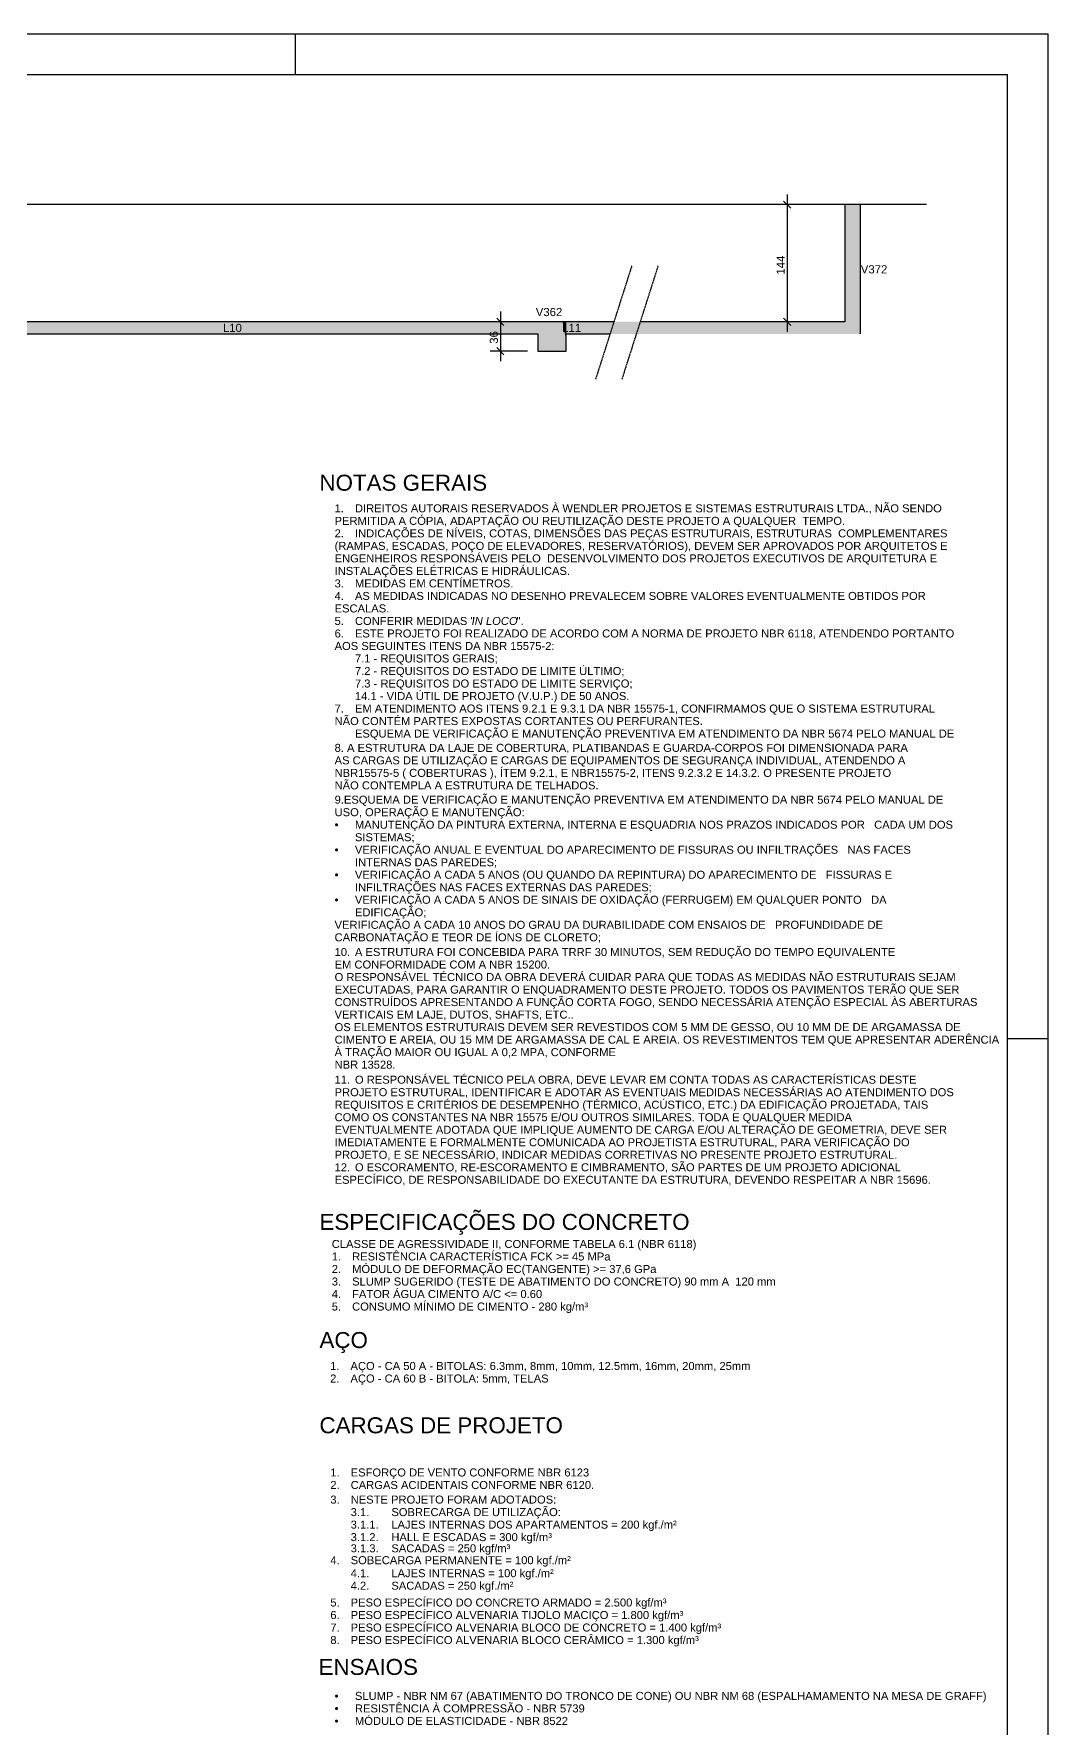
# Model space of a CAD drawing. Extents: x 37185 to 43130, y -8135 to -3930.
# Drawn here: x 41883 to 43130, y -6013 to -3930 of the extents above; entities that cross this region are included whole.
import ezdxf

# ---------------------------------------------------------------- set-up
doc = ezdxf.new("R2010")
doc.units = 0
doc.header["$MEASUREMENT"] = 0
doc.linetypes.add('ESTILO_TQS_0001', pattern=[1, 0.7, -0.3])
for name, color, linetype in [('52', 3, 'CONTINUOUS'), ('68', 4, 'CONTINUOUS'), ('74', 2, 'CONTINUOUS'), ('75', 9, 'CONTINUOUS'), ('95', 7, 'CONTINUOUS'), ('96', 252, 'CONTINUOUS')]:
    doc.layers.add(name, color=color, linetype=linetype)
doc.layers.add('WP_NOTAS', color=2, linetype='CONTINUOUS', lineweight=9)
doc.layers.add('WP_TÍTULO DE VISTA', color=3, linetype='CONTINUOUS', lineweight=9)
doc.styles.add('Arial', font='arial.ttf', dxfattribs={"height": 7.5})
doc.styles.add('Arial_12', font='arial.ttf', dxfattribs={"height": 0.393413})
doc.styles.add('Arial_8', font='arial.ttf', dxfattribs={"height": 0.16875})
doc.styles.add('TQS_ARIAL', font='arial.ttf')

msp = doc.modelspace()

# ---------------------------------------------------------------- linework, layer by layer
at = {"layer": '52', "linetype": 'Continuous'}
for points in [[(42898.81514, -4140.32001), (42892.90959, -4140.32001), (42879.81514, -4140.32001)], [(42879.81514, -4140.32001), (42879.81514, -4189.74026), (42879.81514, -4231.49616), (42879.81514, -4284.32001)], [(42898.81514, -4299.32001), (42898.81514, -4249.89971), (42898.81514, -4208.14386), (42898.81514, -4140.32001)], [(42595.88736, -4284.32001), (42537.34064, -4284.32001), (42532.91759, -4284.32001), (42502.34064, -4284.32001), (41953.72649, -4284.32001), (41758.34064, -4284.32001), (41753.91759, -4284.32001), (41723.34064, -4284.32001), (41705.42474, -4284.32001), (41681.34029, -4284.32001)], [(42879.81514, -4284.32001), (42711.98024, -4284.32001), (42628.18849, -4284.32001)], [(41758.34064, -4299.32001), (41989.59024, -4299.32001), (42184.97614, -4299.32001), (42502.34064, -4299.32001)], [(42502.34064, -4299.32001), (42502.34064, -4304.96366), (42502.34064, -4320.32001)], [(42537.34064, -4320.32001), (42537.34064, -4309.13051), (42537.34064, -4299.67636), (42537.34064, -4299.32001)], [(42537.34064, -4299.32001), (42591.09942, -4299.32001)], [(42502.34064, -4320.32001), (42513.21929, -4320.32001), (42522.41289, -4320.32001), (42532.91759, -4320.32001), (42533.92809, -4320.32001), (42537.34064, -4320.32001)]]:
    msp.add_lwpolyline(points, dxfattribs=at)
at = {"layer": '68', "linetype": 'ESTILO_TQS_0001'}
for p, q in [((42617.86779, -4215.45821), (42573.36484, -4354.88016)), ((42650.16894, -4215.45821), (42605.66594, -4354.88016))]:
    msp.add_line(p, q, dxfattribs=at)
msp.add_lwpolyline([(42979.94304, -4140.32001), (40640.92559, -4140.32001)], dxfattribs=at)
at = {"layer": '75', "linetype": 'Continuous'}
for p, q in [((42867.31514, -4140.32001), (42796.27919, -4140.32001)), ((42804.35974, -4135.90056), (42813.19859, -4144.73941)), ((42808.77919, -4127.82001), (42808.77919, -4296.82001)), ((42879.81514, -4140.32001), (42879.81514, -4140.32001)), ((42456.38609, -4284.32001), (42443.81109, -4284.32001)), ((42451.89169, -4279.90056), (42460.73049, -4288.73941)), ((42456.31109, -4271.82001), (42456.31109, -4332.82001)), ((42468.88609, -4284.32001), (42468.88609, -4284.32001)), ((42828.96444, -4284.32001), (42796.27919, -4284.32001)), ((42804.35974, -4279.90056), (42813.19859, -4288.73941)), ((42841.46444, -4284.32001), (42841.46444, -4284.32001)), ((42489.84064, -4320.32001), (42443.81109, -4320.32001)), ((42451.89169, -4315.90056), (42460.73049, -4324.73941)), ((42502.34064, -4320.32001), (42502.34064, -4320.32001))]:
    msp.add_line(p, q, dxfattribs=at)
at = {"layer": '95', "linetype": 'Continuous'}
for p, q in [((37184.54454, -3930.36966), (43129.54464, -3930.36966)), ((42204.54464, -3980.36966), (42204.54464, -3930.36966)), ((43129.54464, -8135.36956), (43129.54464, -3930.36966)), ((37309.54454, -3980.36966), (43079.54464, -3980.36966)), ((43079.54464, -8085.36956), (43079.54464, -3980.36966)), ((43079.54464, -5165.36946), (43129.54464, -5165.36946))]:
    msp.add_line(p, q, dxfattribs=at)
at = {"layer": '96', "linetype": 'Continuous'}
for points in [[(42892.90959, -4140.32001), (42879.81514, -4140.32001), (42879.81514, -4189.74026)], [(42892.90959, -4140.32001), (42879.81514, -4189.74026), (42892.90959, -4140.32001)], [(42892.90959, -4140.32001), (42879.81514, -4189.74026), (42879.81514, -4231.49616)], [(42892.90959, -4140.32001), (42879.81514, -4231.49616), (42892.90959, -4140.32001)], [(42892.90959, -4140.32001), (42879.81514, -4231.49616), (42879.81514, -4299.32001)], [(42892.90959, -4140.32001), (42879.81514, -4299.32001), (42892.90959, -4140.32001)], [(42892.90959, -4140.32001), (42879.81514, -4299.32001), (42887.91989, -4299.32001)], [(42892.90959, -4140.32001), (42887.91989, -4299.32001), (42892.90959, -4140.32001)], [(42892.90959, -4140.32001), (42887.91989, -4299.32001), (42893.82544, -4299.32001)], [(42892.90959, -4140.32001), (42893.82544, -4299.32001), (42892.90959, -4140.32001)], [(42892.90959, -4140.32001), (42893.82544, -4299.32001), (42898.81514, -4299.32001)], [(42892.90959, -4140.32001), (42898.81514, -4299.32001), (42892.90959, -4140.32001)], [(42892.90959, -4140.32001), (42898.81514, -4299.32001), (42898.81514, -4249.89971)], [(42892.90959, -4140.32001), (42898.81514, -4249.89971), (42892.90959, -4140.32001)], [(42892.90959, -4140.32001), (42898.81514, -4249.89971), (42898.81514, -4208.14386)], [(42892.90959, -4140.32001), (42898.81514, -4208.14386), (42892.90959, -4140.32001)], [(42892.90959, -4140.32001), (42898.81514, -4208.14386), (42898.81514, -4140.32001)], [(42892.90959, -4140.32001), (42898.81514, -4140.32001), (42892.90959, -4140.32001)], [(41953.72649, -4284.32001), (41758.34064, -4284.32001), (41758.34064, -4288.98231)], [(41953.72649, -4284.32001), (41758.34064, -4288.98231), (41953.72649, -4284.32001)], [(41953.72649, -4284.32001), (41758.34064, -4288.98231), (41758.34064, -4292.92151)], [(41953.72649, -4284.32001), (41758.34064, -4292.92151), (41953.72649, -4284.32001)], [(41953.72649, -4284.32001), (41758.34064, -4292.92151), (41758.34064, -4299.32001)], [(41953.72649, -4284.32001), (41758.34064, -4299.32001), (41953.72649, -4284.32001)], [(41953.72649, -4284.32001), (41758.34064, -4299.32001), (41989.59024, -4299.32001)], [(41953.72649, -4284.32001), (41989.59024, -4299.32001), (41953.72649, -4284.32001)], [(41953.72649, -4284.32001), (41989.59024, -4299.32001), (42184.97614, -4299.32001)], [(41953.72649, -4284.32001), (42184.97614, -4299.32001), (41953.72649, -4284.32001)], [(41953.72649, -4284.32001), (42184.97614, -4299.32001), (42502.34064, -4299.32001)], [(41953.72649, -4284.32001), (42502.34064, -4299.32001), (41953.72649, -4284.32001)], [(41953.72649, -4284.32001), (42502.34064, -4299.32001), (42502.34064, -4294.65771)], [(41953.72649, -4284.32001), (42502.34064, -4294.65771), (41953.72649, -4284.32001)], [(41953.72649, -4284.32001), (42502.34064, -4294.65771), (42502.34064, -4290.71846)], [(41953.72649, -4284.32001), (42502.34064, -4290.71846), (41953.72649, -4284.32001)], [(41953.72649, -4284.32001), (42502.34064, -4290.71846), (42502.34064, -4284.32001)], [(41953.72649, -4284.32001), (42502.34064, -4284.32001), (41953.72649, -4284.32001)], [(42532.91759, -4284.32001), (42502.34064, -4284.32001), (42502.34064, -4295.50951)], [(42532.91759, -4284.32001), (42502.34064, -4295.50951), (42532.91759, -4284.32001)], [(42532.91759, -4284.32001), (42502.34064, -4295.50951), (42502.34064, -4304.96366)], [(42532.91759, -4284.32001), (42502.34064, -4304.96366), (42532.91759, -4284.32001)], [(42532.91759, -4284.32001), (42502.34064, -4304.96366), (42502.34064, -4320.32001)], [(42532.91759, -4284.32001), (42502.34064, -4320.32001), (42532.91759, -4284.32001)], [(42532.91759, -4284.32001), (42502.34064, -4320.32001), (42513.21929, -4320.32001)], [(42532.91759, -4284.32001), (42513.21929, -4320.32001), (42532.91759, -4284.32001)], [(42532.91759, -4284.32001), (42513.21929, -4320.32001), (42522.41289, -4320.32001)], [(42532.91759, -4284.32001), (42522.41289, -4320.32001), (42532.91759, -4284.32001)], [(42532.91759, -4284.32001), (42522.41289, -4320.32001), (42532.91759, -4320.32001)], [(42532.91759, -4284.32001), (42532.91759, -4320.32001), (42532.91759, -4284.32001)], [(42532.91759, -4284.32001), (42532.91759, -4320.32001), (42533.92809, -4320.32001)], [(42532.91759, -4284.32001), (42533.92809, -4320.32001), (42532.91759, -4284.32001)], [(42532.91759, -4284.32001), (42533.92809, -4320.32001), (42537.34064, -4320.32001)], [(42532.91759, -4284.32001), (42537.34064, -4320.32001), (42532.91759, -4284.32001)], [(42532.91759, -4284.32001), (42537.34064, -4320.32001), (42537.34064, -4309.13051)], [(42532.91759, -4284.32001), (42537.34064, -4309.13051), (42532.91759, -4284.32001)], [(42532.91759, -4284.32001), (42537.34064, -4309.13051), (42537.34064, -4299.67636)], [(42532.91759, -4284.32001), (42537.34064, -4299.67636), (42532.91759, -4284.32001)], [(42532.91759, -4284.32001), (42537.34064, -4299.67636), (42537.34064, -4284.32001)], [(42532.91759, -4284.32001), (42537.34064, -4284.32001), (42532.91759, -4284.32001)], [(42711.98024, -4284.32001), (42537.34064, -4284.32001), (42537.34064, -4288.98231)], [(42711.98024, -4284.32001), (42537.34064, -4288.98231), (42711.98024, -4284.32001)], [(42711.98024, -4284.32001), (42537.34064, -4288.98231), (42537.34064, -4292.92151)], [(42711.98024, -4284.32001), (42537.34064, -4292.92151), (42711.98024, -4284.32001)], [(42711.98024, -4284.32001), (42537.34064, -4292.92151), (42537.34064, -4299.32001)], [(42711.98024, -4284.32001), (42537.34064, -4299.32001), (42711.98024, -4284.32001)], [(42711.98024, -4284.32001), (42537.34064, -4299.32001), (42744.03594, -4299.32001)], [(42711.98024, -4284.32001), (42744.03594, -4299.32001), (42596.14879, -4299.32001)], [(42711.98024, -4284.32001), (42596.14879, -4299.32001), (42711.98024, -4284.32001)], [(42711.98024, -4284.32001), (42596.14879, -4299.32001), (42879.81514, -4299.32001)], [(42711.98024, -4284.32001), (42744.03594, -4299.32001), (42711.98024, -4284.32001)], [(42711.98024, -4284.32001), (42879.81514, -4299.32001), (42711.98024, -4284.32001)], [(42711.98024, -4284.32001), (42879.81514, -4299.32001), (42879.81514, -4294.65771)], [(42711.98024, -4284.32001), (42879.81514, -4294.65771), (42711.98024, -4284.32001)], [(42711.98024, -4284.32001), (42879.81514, -4294.65771), (42879.81514, -4290.71846)], [(42711.98024, -4284.32001), (42879.81514, -4290.71846), (42711.98024, -4284.32001)], [(42711.98024, -4284.32001), (42879.81514, -4290.71846), (42879.81514, -4284.32001)], [(42711.98024, -4284.32001), (42879.81514, -4284.32001), (42711.98024, -4284.32001)]]:
    msp.add_solid(points, dxfattribs=at)

# ---------------------------------------------------------------- texts
at = {"layer": '74', "linetype": 'Continuous', "style": 'TQS_ARIAL'}
for s, p in [('V372', (42899.31514, -4224.82001)), ('V362', (42499.84064, -4277.32001)), ('L10', (42115.34064, -4296.82001)), ('L11', (42532.31449, -4296.82001))]:
    msp.add_text(s, height=10, dxfattribs=at).set_placement(p)
at = {"layer": '75', "linetype": 'Continuous', "style": 'TQS_ARIAL'}
for s, p in [('144', (42805.77919, -4226.32001)), ('36', (42453.31109, -4311.32001))]:
    msp.add_text(s, height=10, rotation=90, dxfattribs=at).set_placement(p)
at = {"layer": 'WP_NOTAS', "attachment_point": 1, "line_spacing_factor": 0.938532, "style": 'Arial'}
for s, insert, char_height, width in [('1.', (42252.58577, -4508.71471), 9.835329, 13.436573), ('DIREITOS AUTORAIS RESERVADOS À WENDLER PROJETOS E SISTEMAS ESTRUTURAIS LTDA., NÃO SENDO', (42277.58577, -4508.71471), 9.8353293, 865.2063565), ('2.', (42252.58577, -4539.48394), 9.835329, 13.436573), ('PERMITIDA A CÓPIA, ADAPTAÇÃO OU REUTILIZAÇÃO DESTE PROJETO A QUALQUER  TEMPO.', (42252.58577, -4524.09933), 9.8353293, 735.3800092), ('INDICAÇÕES DE NÍVEIS, COTAS, DIMENSÕES DAS PEÇAS ESTRUTURAIS, ESTRUTURAS  COMPLEMENTARES', (42277.58577, -4539.48394), 9.8353293, 853.0408107), ('(RAMPAS, ESCADAS, POÇO DE ELEVADORES, RESERVATÓRIOS), DEVEM SER APROVADOS POR ARQUITETOS E', (42252.58577, -4554.86856), 9.8353293, 882.8191617), ('ENGENHEIROS RESPONSÁVEIS PELO  DESENVOLVIMENTO DOS PROJETOS EXECUTIVOS DE ARQUITETURA E', (42252.58577, -4570.25317), 9.8353293, 867.7484109), ('3.', (42252.58577, -4601.0224), 9.835329, 13.436573), ('INSTALAÇÕES ELÉTRICAS E HIDRÁULICAS.', (42252.58577, -4585.63779), 9.8353293, 339.0011055), ('MEDIDAS EM CENTÍMETROS.', (42277.58577, -4601.0224), 9.8353293, 227.6954399), ('4.', (42252.58577, -4616.40702), 9.835329, 13.436573), ('AS MEDIDAS INDICADAS NO DESENHO PREVALECEM SOBRE VALORES EVENTUALMENTE OBTIDOS POR', (42277.58577, -4616.40702), 9.8353293, 821.4467066), ('ESCALAS.', (42252.58577, -4631.79163), 9.835329, 78.6221096), ('5.', (42252.58577, -4647.17625), 9.835329, 13.436573), ('6.', (42252.58577, -4662.56087), 9.835329, 13.436573), ('CONFERIR MEDIDAS "', (42277.58577, -4647.17625), 9.8353293, 172.1333947), ('ESTE PROJETO FOI REALIZADO DE ACORDO COM A NORMA DE PROJETO NBR 6118, ATENDENDO PORTANTO', (42277.58577, -4662.56087), 9.8353293, 863.2090281), ('\\fArial|b0|i1|c0|p34|;IN LOCO', (42421.03027, -4647.17625), 9.8353293, 66.2749885), ('".', (42476.25942, -4647.17625), 9.835329, 10.3497927), ('AOS SEGUINTES ITENS DA NBR 15575-2:', (42252.58577, -4677.94548), 9.8353293, 316.6673422), ('7.1 - REQUISITOS GERAIS;', (42277.58577, -4693.3301), 9.8353293, 206.0879779), ('7.2 - REQUISITOS DO ESTADO DE LIMITE ÚLTIMO;', (42277.58577, -4708.71471), 9.8353293, 388.3895901), ('7.3 - REQUISITOS DO ESTADO DE LIMITE SERVIÇO;', (42277.58577, -4724.09933), 9.8353293, 400.1919853), ('14.1 - VIDA ÚTIL DE PROJETO (V.U.P.) DE 50 ANOS.', (42277.58577, -4739.48394), 9.8353293, 396.1973284), ('7.', (42252.58577, -4754.86856), 9.835329, 13.436573), ('NÃO CONTÉM PARTES EXPOSTAS CORTANTES OU PERFURANTES.', (42252.58577, -4770.25317), 9.8353293, 530.1999079), ('EM ATENDIMENTO AOS ITENS 9.2.1 E 9.3.1 DA NBR 15575-1, CONFIRMAMOS QUE O SISTEMA ESTRUTURAL', (42277.58577, -4754.86856), 9.8353293, 834.8832796), ('ESQUEMA DE VERIFICAÇÃO E MANUTENÇÃO PREVENTIVA EM ATENDIMENTO DA NBR 5674 PELO MANUAL DE', (42277.58577, -4785.63779), 9.8353293, 862.3011515), ('8. A ESTRUTURA DA LAJE DE COBERTURA, PLATIBANDAS E GUARDA-CORPOS FOI DIMENSIONADA PARA', (42252.58577, -4803.16521), 9.8353293, 825.804514), ('AS CARGAS DE UTILIZAÇÃO E CARGAS DE EQUIPAMENTOS DE SEGURANÇA INDIVIDUAL, ATENDENDO A', (42252.58577, -4818.54983), 9.8353293, 822.1730078), ('NBR15575-5 ( COBERTURAS ), ÍTEM 9.2.1, E NBR15575-2, ITENS 9.2.3.2 E 14.3.2. O PRESENTE PROJETO', (42252.58577, -4833.93444), 9.8353293, 801.836573), ('NÃO CONTEMPLA A ESTRUTURA DE TELHADOS.', (42252.58577, -4849.31906), 9.8353293, 379.8555504), ('9.ESQUEMA DE VERIFICAÇÃO E MANUTENÇÃO PREVENTIVA EM ATENDIMENTO DA NBR 5674 PELO MANUAL DE', (42252.58577, -4866.89611), 9.8353293, 1127.4030216), ('USO, OPERAÇÃO E MANUTENÇÃO:', (42252.58577, -4882.28073), 9.8353293, 273.6339936), ('•', (42252.58577, -4897.66534), 9.83533, 5.6288346), ('SISTEMAS;', (42277.58577, -4913.04996), 9.835329, 85.7035468), ('MANUTENÇÃO DA PINTURA EXTERNA, INTERNA E ESQUADRIA NOS PRAZOS INDICADOS POR   CADA UM DOS', (42277.58577, -4897.66534), 9.8353293, 861.7564256), ('•', (42252.58577, -4928.43457), 9.83533, 5.6288346), ('VERIFICAÇÃO ANUAL E EVENTUAL DO APARECIMENTO DE FISSURAS OU INFILTRAÇÕES   NAS FACES', (42277.58577, -4928.43457), 9.8353293, 800.5655458), ('VERIFICAÇÃO A CADA 5 ANOS (OU QUANDO DA REPINTURA) DO APARECIMENTO DE   FISSURAS E', (42277.58577, -4959.2038), 9.8353293, 774.2371257), ('INTERNAS DAS PAREDES;', (42277.58577, -4943.81919), 9.8353293, 204.8169507), ('•', (42252.58577, -4959.2038), 9.83533, 5.6288346), ('INFILTRAÇÕES NAS FACES EXTERNAS DAS PAREDES;', (42277.58577, -4974.58842), 9.8353293, 427.6098572), ('•', (42252.58577, -4989.97303), 9.83533, 5.6288346), ('VERIFICAÇÃO A CADA 5 ANOS DE SINAIS DE OXIDAÇÃO (FERRUGEM) EM QUALQUER PONTO   DA', (42277.58577, -4989.97303), 9.8353293, 766.2478121), ('VERIFICAÇÃO A CADA 10 ANOS DO GRAU DA DURABILIDADE COM ENSAIOS DE   PROFUNDIDADE DE', (42252.58577, -5020.74227), 9.8353293, 790.2157531), ('EDIFICAÇÃO;', (42277.58577, -5005.35765), 9.8353293, 102.9532013), ('CARBONATAÇÃO E TEOR DE ÍONS DE CLORETO;', (42252.58577, -5036.12688), 9.8353293, 383.8502073), ('10.', (42252.58577, -5054.18871), 9.835329, 22.3337632), ('A ESTRUTURA FOI CONCEBIDA PARA TRRF 30 MINUTOS, SEM REDUÇÃO DO TEMPO EQUIVALENTE', (42277.58577, -5054.18871), 9.8353293, 919.4973745), ('EM CONFORMIDADE COM A NBR 15200.', (42252.58577, -5069.57333), 9.8353293, 624.6190696), ('O RESPONSÁVEL TÉCNICO DA OBRA DEVERÁ CUIDAR PARA QUE TODAS AS MEDIDAS NÃO ESTRUTURAIS SEJAM', (42252.58577, -5084.95794), 9.8353293, 894.4399816), ('EXECUTADAS, PARA GARANTIR O ENQUADRAMENTO DESTE PROJETO. TODOS OS PAVIMENTOS TERÃO QUE SER', (42252.58577, -5100.34256), 9.8353293, 899.8872409), ('CONSTRUÍDOS APRESENTANDO A FUNÇÃO CORTA FOGO, SENDO NECESSÁRIA ATENÇÃO ESPECIAL ÀS ABERTURAS', (42252.58577, -5115.72718), 9.8353293, 925.6709351), ('VERTICAIS EM LAJE, DUTOS, SHAFTS, ETC..', (42252.58577, -5131.11179), 9.8353293, 344.6299401), ('OS ELEMENTOS ESTRUTURAIS DEVEM SER REVESTIDOS COM 5 MM DE GESSO, OU 10 MM DE DE ARGAMASSA DE', (42252.58577, -5146.49641), 9.8353293, 900.6135421), ('CIMENTO E AREIA, OU 15 MM DE ARGAMASSA DE CAL E AREIA. OS REVESTIMENTOS TEM QUE APRESENTAR ADERÊNCIA', (42252.58577, -5161.88102), 9.8353293, 956.5387379), ('À TRAÇÃO MAIOR OU IGUAL A 0,2 MPA, CONFORME', (42252.58577, -5177.26564), 9.8353293, 405.0945187), ('NBR 13528.', (42252.58577, -5192.65025), 9.835329, 87.5192999), ('11.', (42252.58577, -5211.12848), 9.835329, 22.3337632), ('PROJETO ESTRUTURAL, IDENTIFICAR E ADOTAR AS EVENTUAIS MEDIDAS NECESSÁRIAS AO ATENDIMENTO DOS', (42252.58577, -5226.5131), 9.8353293, 891.7163519), ('O RESPONSÁVEL TÉCNICO PELA OBRA, DEVE LEVAR EM CONTA TODAS AS CARACTERÍSTICAS DESTE', (42277.58577, -5211.12848), 9.8353293, 808.3732842), ('REQUISITOS E CRITÉRIOS DE DESEMPENHO (TÉRMICO, ACÚSTICO, ETC.) DA EDIFICAÇÃO PROJETADA, TAIS', (42252.58577, -5241.89771), 9.8353293, 855.7644404), ('COMO OS CONSTANTES NA NBR 15575 E/OU OUTROS SIMILARES. TODA E QUALQUER MEDIDA', (42252.58577, -5257.28233), 9.8353293, 744.8219254), ('EVENTUALMENTE ADOTADA QUE IMPLIQUE AUMENTO DE CARGA E/OU ALTERAÇÃO DE GEOMETRIA, DEVE SER', (42252.58577, -5272.66694), 9.8353293, 881.3665592), ('IMEDIATAMENTE E FORMALMENTE COMUNICADA AO PROJETISTA ESTRUTURAL, PARA VERIFICAÇÃO DO', (42252.58577, -5288.05156), 9.8353293, 827.6202672), ('PROJETO, E SE NECESSÁRIO, INDICAR MEDIDAS CORRETIVAS NO PRESENTE PROJETO ESTRUTURAL.', (42252.58577, -5303.43617), 9.8353293, 810.7337632), ('12.', (42252.58577, -5318.82079), 9.835329, 22.3337632), ('ESPECÍFICO, DE RESPONSABILIDADE DO EXECUTANTE DA ESTRUTURA, DEVENDO RESPEITAR A NBR 15696.', (42252.58577, -5334.20541), 9.8353293, 858.8512206), ('O ESCORAMENTO, RE-ESCORAMENTO E CIMBRAMENTO, SÃO PARTES DE UM PROJETO ADICIONAL', (42277.58577, -5318.82079), 9.8353293, 785.8579456), ('CLASSE DE AGRESSIVIDADE II, CONFORME TABELA 6.1 (NBR 6118)', (42249.11599, -5413.09229), 9.8353293, 537.8260709), ('1.', (42249.11599, -5428.47691), 9.835329, 13.436573), ('RESISTÊNCIA CARACTERÍSTICA FCK >= 45 MPa', (42274.11599, -5428.47691), 9.8353293, 377.858222), ('2.', (42249.11599, -5443.86153), 9.835329, 13.436573), ('MÓDULO DE DEFORMAÇÃO EC(TANGENTE) >= 37,6 GPa', (42274.11599, -5443.86153), 9.8353293, 430.5150622), ('4.', (42249.11599, -5474.63076), 9.835329, 13.436573), ('3.', (42249.11599, -5459.24614), 9.835329, 13.436573), ('SLUMP SUGERIDO (TESTE DE ABATIMENTO DO CONCRETO) 90 mm A  120 mm', (42274.11599, -5459.24614), 9.8353293, 609.3667434), ('FATOR ÁGUA CIMENTO A/C <= 0.60', (42274.11599, -5474.63076), 9.8353293, 279.8075541), ('5.', (42249.11599, -5490.01537), 9.835329, 13.436573), ('CONSUMO MÍNIMO DE CIMENTO - 280 kg/m³', (42274.11599, -5490.01537), 9.8353293, 355.3428835), ('2.', (42247.11599, -5578.47691), 9.835329, 13.436573), ('1.', (42247.11599, -5563.09229), 9.835329, 13.436573), ('AÇO - CA 50 A - BITOLAS: 6.3mm, 8mm, 10mm, 12.5mm, 16mm, 20mm, 25mm', (42272.11599, -5563.09229), 9.8353293, 577.0463381), ('AÇO - CA 60 B - BITOLA: 5mm, TELAS', (42272.11599, -5578.47691), 9.8353293, 285.7995394), ('1.', (42247.35247, -5694.00401), 9.835329, 13.436573), ('ESFORÇO DE VENTO CONFORME NBR 6123', (42272.35247, -5694.00401), 9.8353293, 343.1773376), ('3.', (42247.35247, -5727.33641), 9.835329, 13.436573), ('2.', (42247.35247, -5709.38862), 9.835329, 13.436573), ('CARGAS ACIDENTAIS CONFORME NBR 6120.', (42272.35247, -5709.38862), 9.8353293, 350.4403501), ('NESTE PROJETO FORAM ADOTADOS:', (42272.35247, -5727.33641), 9.8353293, 295.9677568), ('3.1.', (42272.35247, -5742.72103), 9.835329, 26.873146), ('SOBRECARGA DE UTILIZAÇÃO:', (42322.35247, -5742.72103), 9.8353293, 244.2187932), ('3.1.1.', (42272.35247, -5758.10564), 9.835329, 40.309719), ('LAJES INTERNAS DOS APARTAMENTOS = 200 kgf./m²', (42322.35247, -5758.10564), 9.8353293, 409.2707508), ('3.1.2.', (42272.35247, -5773.49026), 9.835329, 40.309719), ('3.1.3.', (42272.35247, -5787.22751), 9.835329, 40.309719), ('SACADAS = 250 kgf/m³', (42322.35247, -5787.22751), 9.8353293, 229.511193), ('HALL E ESCADAS = 300 kgf/m³', (42322.35247, -5773.49026), 9.8353293, 229.511193), ('4.', (42247.35247, -5801.83721), 9.835329, 13.436573), ('SOBECARGA PERMANENTE = 100 kgf./m²', (42272.35247, -5801.83721), 9.8353293, 315.2147398), ('4.1.', (42272.35247, -5817.81803), 9.835329, 26.873146), ('LAJES INTERNAS = 100 kgf./m²', (42322.35247, -5817.81803), 9.8353293, 380.2176303), ('4.2.', (42272.35247, -5833.20264), 9.835329, 40.309719), ('PESO ESPECÍFICO DO CONCRETO ARMADO = 2.500 kgf/m³', (42272.35247, -5853.85451), 9.8353293, 455.3908798), ('SACADAS = 250 kgf./m²', (42322.35247, -5833.20264), 9.8353293, 409.2707508), ('5.', (42247.35247, -5853.85451), 9.835329, 13.436573), ('6.', (42247.35247, -5869.23912), 9.835329, 13.436573), ('PESO ESPECÍFICO ALVENARIA TIJOLO MACIÇO = 1.800 kgf/m³', (42272.35247, -5869.23912), 9.8353293, 479.7219714), ('7.', (42247.35247, -5884.62374), 9.835329, 13.436573), ('PESO ESPECÍFICO ALVENARIA BLOCO DE CONCRETO = 1.400 kgf/m³', (42272.35247, -5884.62374), 9.8353293, 534.1945647), ('8.', (42247.35247, -5900.00835), 9.835329, 13.436573), ('PESO ESPECÍFICO ALVENARIA BLOCO CERÂMICO = 1.300 kgf/m³', (42272.35247, -5900.00835), 9.8353293, 501.8741594), ('•', (42252.58577, -5968.67075), 9.83533, 5.6288346), ('SLUMP - NBR NM 67 (ABATIMENTO DO TRONCO DE CONE) OU NBR NM 68 (ESPALHAMAMENTO NA MESA DE GRAFF)', (42277.58577, -5968.67075), 9.8353293, 909.1475818), ('•', (42252.58577, -5984.05536), 9.83533, 5.6288346), ('RESISTÊNCIA À COMPRESSÃO - NBR 5739', (42277.58577, -5984.05536), 9.8353293, 330.8302165), ('MÓDULO DE ELASTICIDADE - NBR 8522', (42277.58577, -5999.43998), 9.8353293, 306.6807001), ('•', (42252.58577, -5999.43998), 9.83533, 5.6288346)]:
    msp.add_mtext(s, dxfattribs=dict(at, insert=insert, char_height=char_height, width=width))
at = {"layer": 'WP_TÍTULO DE VISTA', "attachment_point": 1, "line_spacing_factor": 0.938532}
for s, insert, char_height, width, style in [('NOTAS GERAIS', (42233.97951, -4472.31221), 19.6706587, 245.2478152, 'Arial_12'), ('ESPECIFICAÇÕES DO CONCRETO', (42233.97951, -5381.07448), 19.6706587, 528.6073093, 'Arial_12'), ('AÇO', (42233.97951, -5526.28909), 19.670659, 245.2478152, 'Arial_12'), ('CARGAS DE PROJETO', (42233.97951, -5631.07448), 19.6706587, 475.7251352, 'Arial_12'), ('ENSAIOS', (42232.90079, -5928.14401), 19.670659, 381.0699908, 'Arial_8')]:
    msp.add_mtext(s, dxfattribs=dict(at, insert=insert, char_height=char_height, width=width, style=style))

doc.saveas('drawing.dxf')
